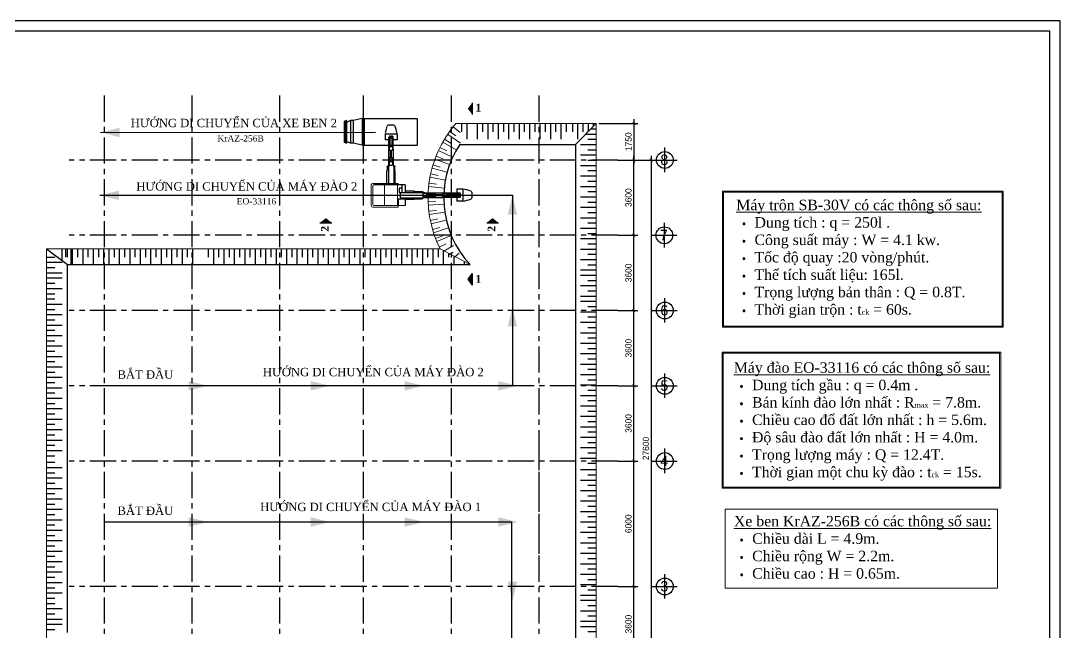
# Model space of a CAD drawing. Extents: x -134084 to 44078, y -38908 to 20492.
# Drawn here: x -5652 to 44078, y -8756 to 20492 of the extents above; entities that cross this region are included whole.
import ezdxf

# ---------------------------------------------------------------- set-up
doc = ezdxf.new("R2010")
doc.units = 0
doc.header["$MEASUREMENT"] = 0
for name, pattern in [('CENTER', [2, 1.25, -0.25, 0.25, -0.25]), ('DASHED2', [0.375, 0.25, -0.125]), ('HIDDEN', [0.375, 0.25, -0.125])]:
    doc.linetypes.add(name, pattern=pattern)
doc.layers.get('0').update_dxf_attribs({"linetype": 'CONTINUOUS'})
doc.layers.get('DEFPOINTS').update_dxf_attribs({"linetype": 'CONTINUOUS'})
for name, color, linetype in [('CHU', 3, 'CONTINUOUS'), ('D', 1, 'CONTINUOUS'), ('DIM', 8, 'CONTINUOUS'), ('K2', 4, 'CONTINUOUS'), ('KICHTHUOC', 9, 'CONTINUOUS'), ('NET-CAT', 3, 'CONTINUOUS'), ('NETMANH', 2, 'CONTINUOUS'), ('TEXT', 3, 'CONTINUOUS'), ('THAY', 4, 'CONTINUOUS'), ('THEP', 6, 'CONTINUOUS'), ('tim truc', 9, 'CONTINUOUS')]:
    doc.layers.add(name, color=color, linetype=linetype)
doc.layers.add('KICTHUOC', color=3, linetype='CONTINUOUS', lineweight=20)
doc.layers.add('MANH', color=3, linetype='CONTINUOUS', lineweight=15)
doc.styles.add('H', font='')
doc.styles.add('M1', font='arial.ttf')
doc.styles.get('H').set_extended_font_data('VNI-Avo')
doc.dimstyles.new('1-100', dxfattribs={"dimtxt": 300, "dimasz": 150, "dimexe": 200, "dimexo": 200, "dimgap": 100, "dimtad": 1, "dimtoh": 1, "dimdec": 0, "dimzin": 0, "dimdsep": 46, "dimtxsty": 'H', "dimblk": 'ARCHTICK', "dimcen": 1, "dimdle": 200, "dimclrd": 8, "dimclre": 8, "dimclrt": 3, "dimadec": 0, "dimazin": 0, "dimtfac": 1, "dimtdec": 0, "dimtix": 1, "dimtmove": 2, "dimatfit": 3, "dimldrblk": 'ARCHTICK', "dimfxl": 1, "dimtolj": 1, "dimtzin": 0, "dimarcsym": 0})

# ---------------------------------------------------------------- blocks, each defined once
blk = doc.blocks.new('_ArchTick')
at = {"color": 0, "linetype": 'ByBlock', "const_width": 0.15}
blk.add_lwpolyline([(-0.5, -0.5), (0.5, 0.5)], dxfattribs=at)
blk = doc.blocks.new('*D57')
at = {"layer": 'DEFPOINTS', "color": 0, "transparency": 16777216}
for p in [(22705, 13832), (23677, 13832), (22705, 10232)]:
    blk.add_point(p, dxfattribs=at)
at = {"layer": 'DIM', "color": 8, "lineweight": -2, "transparency": 16777216}
for p, q in [((23677, 10032), (23677, 14032)), ((22905, 13832), (23877, 13832)), ((22905, 10232), (23877, 10232))]:
    blk.add_line(p, q, dxfattribs=at)
at = {"layer": 'DIM', "color": 8, "lineweight": -2, "transparency": 16777216, "xscale": 150, "yscale": 150, "zscale": 150}
for p, rotation in [((23677, 13832), 90), ((23677, 10232), 270)]:
    blk.add_blockref('_ArchTick', p, dxfattribs=dict(at, rotation=rotation))
at = {"layer": 'DIM', "color": 3, "transparency": 16777216, "insert": (23422, 12032), "char_height": 300, "attachment_point": 5, "rotation": 90, "style": 'H'}
blk.add_mtext('\\A1;3600', dxfattribs=at)
blk = doc.blocks.new('*D58')
at = {"layer": 'DEFPOINTS', "color": 0, "transparency": 16777216}
for p in [(23552, 13832), (21724, -13768), (24515, -13768)]:
    blk.add_point(p, dxfattribs=at)
at = {"layer": 'DIM', "color": 8, "lineweight": -2, "transparency": 16777216}
for p, q in [((24515, 14032), (24515, -13968)), ((23752, 13832), (24715, 13832)), ((21924, -13768), (24715, -13768))]:
    blk.add_line(p, q, dxfattribs=at)
at = {"layer": 'DIM', "color": 8, "lineweight": -2, "transparency": 16777216, "xscale": 150, "yscale": 150, "zscale": 150}
for p, rotation in [((24515, 13832), 90), ((24515, -13768), 270)]:
    blk.add_blockref('_ArchTick', p, dxfattribs=dict(at, rotation=rotation))
at = {"layer": 'DIM', "color": 3, "transparency": 16777216, "insert": (24259, 32), "char_height": 300, "attachment_point": 5, "rotation": 90, "style": 'H'}
blk.add_mtext('\\A1;27600', dxfattribs=at)
blk = doc.blocks.new('*D59')
at = {"layer": 'DEFPOINTS', "color": 0, "transparency": 16777216}
for p in [(22705, -568), (23677, -568), (22705, -6568)]:
    blk.add_point(p, dxfattribs=at)
at = {"layer": 'DIM', "color": 8, "lineweight": -2, "transparency": 16777216}
for p, q in [((23677, -6768), (23677, -368)), ((22905, -568), (23877, -568)), ((22905, -6568), (23877, -6568))]:
    blk.add_line(p, q, dxfattribs=at)
at = {"layer": 'DIM', "color": 8, "lineweight": -2, "transparency": 16777216, "xscale": 150, "yscale": 150, "zscale": 150}
for p, rotation in [((23677, -568), 90), ((23677, -6568), 270)]:
    blk.add_blockref('_ArchTick', p, dxfattribs=dict(at, rotation=rotation))
at = {"layer": 'DIM', "color": 3, "transparency": 16777216, "insert": (23422, -3568), "char_height": 300, "attachment_point": 5, "rotation": 90, "style": 'H'}
blk.add_mtext('\\A1;6000', dxfattribs=at)
blk = doc.blocks.new('*D61')
at = {"layer": 'DEFPOINTS', "color": 0, "transparency": 16777216}
for p in [(22705, -6568), (23677, -6568), (22705, -10168)]:
    blk.add_point(p, dxfattribs=at)
at = {"layer": 'DIM', "color": 8, "lineweight": -2, "transparency": 16777216}
for p, q in [((23677, -10368), (23677, -6368)), ((22905, -6568), (23877, -6568)), ((22905, -10168), (23877, -10168))]:
    blk.add_line(p, q, dxfattribs=at)
at = {"layer": 'DIM', "color": 8, "lineweight": -2, "transparency": 16777216, "xscale": 150, "yscale": 150, "zscale": 150}
for p, rotation in [((23677, -6568), 90), ((23677, -10168), 270)]:
    blk.add_blockref('_ArchTick', p, dxfattribs=dict(at, rotation=rotation))
at = {"layer": 'DIM', "color": 3, "transparency": 16777216, "insert": (23422, -8368), "char_height": 300, "attachment_point": 5, "rotation": 90, "style": 'H'}
blk.add_mtext('\\A1;3600', dxfattribs=at)
blk = doc.blocks.new('*D62')
at = {"layer": 'DEFPOINTS', "color": 0, "transparency": 16777216}
for p in [(22705, 6632), (23677, 6632), (22705, 3032)]:
    blk.add_point(p, dxfattribs=at)
at = {"layer": 'DIM', "color": 8, "lineweight": -2, "transparency": 16777216}
for p, q in [((22905, 6632), (23877, 6632)), ((23677, 2832), (23677, 6832)), ((22905, 3032), (23877, 3032))]:
    blk.add_line(p, q, dxfattribs=at)
at = {"layer": 'DIM', "color": 8, "lineweight": -2, "transparency": 16777216, "xscale": 150, "yscale": 150, "zscale": 150}
for p, rotation in [((23677, 6632), 90), ((23677, 3032), 270)]:
    blk.add_blockref('_ArchTick', p, dxfattribs=dict(at, rotation=rotation))
at = {"layer": 'DIM', "color": 3, "transparency": 16777216, "insert": (23422, 4832), "char_height": 300, "attachment_point": 5, "rotation": 90, "style": 'H'}
blk.add_mtext('\\A1;3600', dxfattribs=at)
blk = doc.blocks.new('*D63')
at = {"layer": 'DEFPOINTS', "color": 0, "transparency": 16777216}
for p in [(22705, 3032), (23677, 3032), (22705, -568)]:
    blk.add_point(p, dxfattribs=at)
at = {"layer": 'DIM', "color": 8, "lineweight": -2, "transparency": 16777216}
for p, q in [((22905, 3032), (23877, 3032)), ((23677, -768), (23677, 3232)), ((22905, -568), (23877, -568))]:
    blk.add_line(p, q, dxfattribs=at)
at = {"layer": 'DIM', "color": 8, "lineweight": -2, "transparency": 16777216, "xscale": 150, "yscale": 150, "zscale": 150}
for p, rotation in [((23677, 3032), 90), ((23677, -568), 270)]:
    blk.add_blockref('_ArchTick', p, dxfattribs=dict(at, rotation=rotation))
at = {"layer": 'DIM', "color": 3, "transparency": 16777216, "insert": (23422, 1232), "char_height": 300, "attachment_point": 5, "rotation": 90, "style": 'H'}
blk.add_mtext('\\A1;3600', dxfattribs=at)
blk = doc.blocks.new('*D64')
at = {"layer": 'DEFPOINTS', "color": 0, "transparency": 16777216}
for p in [(22705, 10232), (23677, 10232), (22705, 6632)]:
    blk.add_point(p, dxfattribs=at)
at = {"layer": 'DIM', "color": 8, "lineweight": -2, "transparency": 16777216}
for p, q in [((22905, 10232), (23877, 10232)), ((23677, 6432), (23677, 10432)), ((22905, 6632), (23877, 6632))]:
    blk.add_line(p, q, dxfattribs=at)
at = {"layer": 'DIM', "color": 8, "lineweight": -2, "transparency": 16777216, "xscale": 150, "yscale": 150, "zscale": 150}
for p, rotation in [((23677, 10232), 90), ((23677, 6632), 270)]:
    blk.add_blockref('_ArchTick', p, dxfattribs=dict(at, rotation=rotation))
at = {"layer": 'DIM', "color": 3, "transparency": 16777216, "insert": (23422, 8432), "char_height": 300, "attachment_point": 5, "rotation": 90, "style": 'H'}
blk.add_mtext('\\A1;3600', dxfattribs=at)
blk = doc.blocks.new('*D65')
at = {"layer": 'DEFPOINTS', "color": 0, "transparency": 16777216}
for p in [(21809, 15582), (22830, 13832), (23677, 13832)]:
    blk.add_point(p, dxfattribs=at)
at = {"layer": 'THAY', "color": 8, "lineweight": -2, "transparency": 16777216}
for p, q in [((22009, 15582), (23877, 15582)), ((23677, 15782), (23677, 13632)), ((23030, 13832), (23877, 13832))]:
    blk.add_line(p, q, dxfattribs=at)
at = {"layer": 'THAY', "color": 8, "lineweight": -2, "transparency": 16777216, "xscale": 150, "yscale": 150, "zscale": 150}
for p, rotation in [((23677, 15582), 90), ((23677, 13832), 270)]:
    blk.add_blockref('_ArchTick', p, dxfattribs=dict(at, rotation=rotation))
at = {"layer": 'THAY', "color": 3, "transparency": 16777216, "insert": (23422, 14707), "char_height": 300, "attachment_point": 5, "rotation": 90, "style": 'H'}
blk.add_mtext('\\A1;1750', dxfattribs=at)

msp = doc.modelspace()

# ---------------------------------------------------------------- hatches: boundary and pattern name
at = {"layer": 'KICTHUOC'}
for points in [[(15951.4, 16574.4), (15733.1, 16291.3), (15951.4, 16008.3)], [(8662.1, 10832), (8945.2, 11050.4), (9228.2, 10832)], [(16635.6, 10832), (16918.7, 11050.4), (17201.7, 10832)], [(15951.4, 8409.3), (15733.1, 8126.3), (15951.4, 7843.2)]]:
    msp.add_hatch(color=256, dxfattribs=at).paths.add_polyline_path(points)

# ---------------------------------------------------------------- linework, layer by layer
at = {"layer": 'D'}
for p, q in [((15951.4, 16574.4), (15951.4, 16008.3)), ((8662.1, 10832), (9228.2, 10832)), ((16642.9, 10832), (17209, 10832)), ((15951.4, 8409.3), (15733.1, 8126.3)), ((15733.1, 8126.3), (15951.4, 7843.2)), ((15951.4, 8409.3), (15951.4, 7843.2))]:
    msp.add_line(p, q, dxfattribs=at)
at = {"layer": 'D', "linetype": 'Continuous', "ltscale": 15}
for p, q in [((9932.9, 15723.1), (9822.3, 15671.7)), ((9822.3, 15671.7), (9822.3, 14678.7)), ((9948, 15690.5), (9880.5, 15659.1)), ((9880.5, 15659.1), (9880.5, 14691.3)), ((9948, 15690.5), (9932.9, 15723.1)), ((10116.6, 15717.1), (9938.8, 15634.6)), ((9938.8, 15634.6), (9938.8, 14715.9)), ((10247.6, 15717.1), (10116.6, 15717.1)), ((10675.8, 15815.3), (10247.6, 15717.1)), ((10675.8, 15815.3), (10777.7, 15815.3)), ((10741.2, 15815.3), (13307.7, 15815.3)), ((10741.2, 15815.3), (10741.2, 14535.1)), ((10777.7, 15815.3), (10777.7, 14535.1)), ((13307.7, 15815.3), (13307.7, 14535.1)), ((9932.9, 14627.3), (9822.3, 14678.7)), ((9948, 14660), (9880.5, 14691.3)), ((9948, 14660), (9932.9, 14627.3)), ((10116.6, 14633.3), (9938.8, 14715.9)), ((10247.6, 14633.3), (10116.6, 14633.3)), ((10675.8, 14535.1), (10247.6, 14633.3)), ((10675.8, 14535.1), (10777.7, 14535.1)), ((10741.2, 14535.1), (13307.7, 14535.1))]:
    msp.add_line(p, q, dxfattribs=at)
at = {"layer": 'D', "color": 3, "linetype": 'HIDDEN', "ltscale": 15}
for points in [[(18095.3, 11224.1), (17870.5, 12144.1), (17645.7, 11224.1), (17870.5, 12144.1)], [(18095.3, 5879.4), (17870.5, 6799.4), (17645.7, 5879.4), (17870.5, 6799.4)], [(2381.8, 2806.8), (3301.8, 3031.6), (2381.8, 3256.4), (3301.8, 3031.6)], [(8223.3, 2806.8), (9143.3, 3031.6), (8223.3, 3256.4), (9143.3, 3031.6)], [(12708.3, 2806.8), (13628.3, 3031.6), (12708.3, 3256.4), (13628.3, 3031.6)], [(17200.8, 2806.8), (18120.8, 3031.6), (17200.8, 3256.4), (18120.8, 3031.6)], [(2381.8, -3259.8), (3301.8, -3484.6), (2381.8, -3709.4), (3301.8, -3484.6)], [(8223.3, -3259.8), (9143.3, -3484.6), (8223.3, -3709.4), (9143.3, -3484.6)], [(12708.3, -3259.8), (13628.3, -3484.6), (12708.3, -3709.4), (13628.3, -3484.6)], [(17200.8, -3259.8), (18120.8, -3484.6), (17200.8, -3709.4), (18120.8, -3484.6)], [(18095.3, -6332.5), (17870.5, -7252.5), (17645.7, -6332.5), (17870.5, -7252.5)]]:
    msp.add_trace(points, dxfattribs=at)
at = {"layer": 'DIM'}
msp.add_lwpolyline([(44077.5, -38908), (44077.5, 20492), (-40022.5, 20492), (-40022.5, -38908)], close=True, dxfattribs=at)
at = {"layer": 'K2'}
for p, q in [((25161.4, 13252.6), (25161.4, 14426.9)), ((24514.7, 13831.6), (25758, 13831.6)), ((25138, 9652.6), (25138, 10826.9)), ((24491.2, 10231.6), (25734.5, 10231.6)), ((25161.4, 6052.6), (25161.4, 7226.9)), ((24514.7, 6631.6), (25758, 6631.6)), ((25161.4, 2452.6), (25161.4, 3626.9)), ((24514.7, 3031.6), (25758, 3031.6)), ((25161.4, -1147.4), (25161.4, 26.9)), ((24514.7, -568.4), (25758, -568.4)), ((25161.4, -7147.4), (25161.4, -5973.1)), ((24514.7, -6568.4), (25758, -6568.4))]:
    msp.add_line(p, q, dxfattribs=at)
for centre in [(25161.4, 13831.6), (25138, 10231.6), (25161.4, 6631.6), (25161.4, 3031.6), (25161.4, -568.4), (25161.4, -6568.4)]:
    msp.add_circle(centre, 402, dxfattribs=at)
at = {"layer": 'KICHTHUOC'}
for p, q in [((10116.6, 15717.1), (10116.6, 14633.3)), ((10247.6, 15717.1), (10247.6, 14633.3)), ((10675.8, 15815.3), (10675.8, 14535.1))]:
    msp.add_line(p, q, dxfattribs=at)
at = {"layer": 'KICHTHUOC', "linetype": 'DASHED2'}
for p, q in [((12198.2, 15494.7), (11931.7, 15494.7)), ((12351.9, 15073.3), (11778.1, 15073.3)), ((11778.1, 15073.3), (11778.1, 14790.1)), ((11964.6, 14373.1), (11964.6, 14920.2)), ((12017.6, 14463.6), (12017.6, 14971)), ((12038.4, 14878.6), (12038.4, 14965.7)), ((12088.2, 14965.7), (12038.4, 14965.7)), ((12088.2, 14878.6), (12088.2, 14965.7)), ((12108.9, 14463.6), (12108.9, 14971.9)), ((12164.9, 14383.5), (12164.9, 14920.2)), ((12351.9, 15073.3), (12351.9, 14790.1)), ((11964.6, 14790.1), (11778.1, 14790.1)), ((11976.2, 14435.4), (11976.2, 14310.6)), ((12124.5, 14461.3), (12002.1, 14461.3)), ((12096, 14878.6), (12030.6, 14878.6)), ((12150.4, 14310.6), (12150.4, 14435.4)), ((12351.9, 14790.1), (12164.9, 14790.1)), ((11951.7, 13620), (11951.7, 14357.6)), ((11964.6, 14370.5), (11976.2, 14370.5)), ((12124.5, 14284.7), (12002.1, 14284.7)), ((12017.6, 13741.4), (12017.6, 13959.1)), ((12017.6, 13959.1), (12108.9, 13959.1)), ((12038.4, 13959.1), (12038.4, 14284.7)), ((12088.2, 13959.1), (12088.2, 14284.7)), ((12108.9, 13741.4), (12108.9, 13959.1)), ((12164.9, 14370.5), (12150.4, 14370.5)), ((12150.4, 14370.5), (12152, 14370.5)), ((12177.9, 13620), (12177.9, 14357.6)), ((11885.3, 13344.8), (11885.3, 13531.8)), ((11938.7, 13594.1), (11938.7, 12638)), ((11951.7, 13607), (11976.2, 13607)), ((11964.6, 13607), (11976.2, 13607)), ((11976.2, 13715.5), (11976.2, 13590.6)), ((12124.5, 13741.4), (12002.1, 13741.4)), ((12124.5, 13564.7), (12002.1, 13564.7)), ((12150.4, 13607.8), (12150.4, 13715.5)), ((12177.9, 13607.5), (12150.4, 13607.5)), ((12150.4, 13590.6), (12150.4, 13607)), ((12152.7, 13607), (12164.9, 13607)), ((12190.9, 13594.6), (12190.9, 12638)), ((12244.3, 13344.8), (12244.3, 13531.8)), ((11865, 12638), (11865, 13344.8)), ((11938.7, 13344.8), (11865, 13344.8)), ((12190.9, 13344.8), (12264.6, 13344.8)), ((12264.6, 12638), (12264.6, 13344.8))]:
    msp.add_line(p, q, dxfattribs=at)
for centre in [(11910.5, 13522.9), (12219.1, 13522.9)]:
    msp.add_circle(centre, 26.7, dxfattribs=at)
for centre, radius, start, end in [((13755.8, 14789.6), 1998, 160.65627, 171.83547), ((11931.7, 15429.9), 64.8, 90, 160.65627), ((12198.2, 15429.9), 64.8, 19.34373, 90), ((10374.2, 14789.6), 1998, 8.16453, 19.34373), ((12015.7, 14919.9), 51.1, 63.70107, 179.59901), ((12113.1, 14920.2), 51.8, 0, 118.75893), ((12002.1, 14435.4), 25.9, 90, 180), ((12030.6, 14865.6), 13, 90, 180), ((12096, 14865.6), 13, 0, 90), ((12124.5, 14435.4), 25.9, 0, 90), ((11964.6, 14357.6), 13, 90, 180), ((11967.7, 14373.4), 3.08, 175.40751, 249.97365), ((12002.1, 14310.6), 25.9, 180, 270), ((12124.5, 14310.6), 25.9, 270, 0), ((12152, 14383.5), 13, 270, 0), ((12164.9, 14357.6), 13, 0, 90), ((11951.7, 13594.1), 13, 90, 180), ((11964.6, 13620), 13, 180, 270), ((12002.1, 13715.5), 25.9, 90, 180), ((12002.1, 13590.6), 25.9, 180, 270), ((12124.5, 13715.5), 25.9, 0, 90), ((12124.5, 13590.6), 25.9, 270, 0), ((12164.9, 13620), 13, 270, 0), ((12177.9, 13594.6), 13, 359.99755, 90)]:
    msp.add_arc(centre, radius, start, end, dxfattribs=at)
at = {"layer": 'KICTHUOC'}
for p, q in [((15035, 15423.6), (15372, 15151.8)), ((15167.5, 15581.6), (21883.8, 15581.6)), ((21883.8, 15581.6), (21883.8, -568.4)), ((14768.4, 15063.6), (15389.1, 14642.5)), ((14860.9, 15195.6), (15157.4, 14981.3)), ((14398.2, 14429.2), (14726, 14266.6)), ((14532.4, 14682.8), (15185.7, 14314.4)), ((14613.7, 14822), (14926.9, 14632.9)), ((15348.4, 14581.6), (20883.8, 14581.6)), ((14215.9, 14020), (14555.9, 13885)), ((14328.7, 14283.8), (15010.2, 13970.6)), ((14023.4, 13442.2), (14747.1, 13245.5)), ((14067.9, 13597.1), (14418, 13490.7)), ((14158.6, 13869.3), (14863.7, 13613.5)), ((13923.8, 13005.4), (14661.3, 12869.1)), ((13955.5, 13163.5), (14313.1, 13086.3)), ((13860.7, 12561.9), (14606.9, 12487)), ((13879.2, 12722), (14242, 12674.7)), ((13834.4, 12114.7), (14584.3, 12101.6)), ((13839.6, 12275.8), (14205.1, 12258.5)), ((13837, 11827.8), (14202.7, 11840.8)), ((13845.1, 11666.8), (14593.5, 11715.7)), ((13871.4, 11381.1), (14234.8, 11424.2)), ((13892.8, 11221.3), (14634.6, 11331.9)), ((13942.6, 10938.8), (14301.1, 11011.8)), ((13977.1, 10781.3), (14707.3, 10952.8)), ((14050.1, 10503.9), (14401.3, 10606.2)), ((14097.5, 10349.8), (14811, 10581)), ((14193.1, 10079.3), (14534.7, 10210.3)), ((14253, 9929.7), (14945, 10219)), ((14370.7, 9668), (14700.3, 9826.8)), ((14413.2, 9581.6), (15841.7, 8831.6)), ((14561.8, 9450.4), (15057.8, 9743.1)), ((14866.7, 9311.5), (15028.6, 9423.6)), ((15108.4, 9206.6), (15314.1, 9368.3)), ((21883.8, -15518.4), (21883.8, -568.4))]:
    msp.add_line(p, q, dxfattribs=at)
for points in [[(-4416.2, -625.3), (-4416.2, 9581.6), (14413.2, 9581.6, -0.3048231), (15167.5, 15581.6)], [(-4416.2, -625.3), (-4416.2, -9518.4), (14413.2, -9518.4, 0.3048231), (15167.5, -15518.4)]]:
    msp.add_lwpolyline(points, format="xyb", dxfattribs=at)
for points in [[(27921, 12347.4), (41346.6, 12347.4), (41346.6, 5840), (27921, 5840)], [(27971, 12297.4), (41296.6, 12297.4), (41296.6, 5890), (27971, 5890)], [(27903.5, 4644.9), (41229.1, 4644.9), (41229.1, -1862.5), (27903.5, -1862.5)], [(27953.5, 4594.9), (41179.1, 4594.9), (41179.1, -1812.5), (27953.5, -1812.5)], [(28046, -2865.5), (41075.5, -2865.5), (41075.5, -6652), (28046, -6652)]]:
    msp.add_lwpolyline(points, close=True, dxfattribs=at)
at = {"layer": 'MANH', "color": 7}
for p, q in [((9938.8, 15544.6), (9880.5, 15544.6)), ((9938.8, 15494.1), (9880.5, 15494.1)), ((9938.8, 14853.7), (9880.5, 14853.7)), ((9938.8, 14803.2), (9880.5, 14803.2))]:
    msp.add_line(p, q, dxfattribs=at)
at = {"layer": 'MANH'}
for p, q in [((11116.2, 12638), (11116.2, 11650.2)), ((12397.6, 12715.7), (11194, 12715.7)), ((12397.6, 12715.7), (12397.6, 12638)), ((13629.7, 12054.3), (13629.7, 12065.8)), ((12397.6, 11572.4), (11194, 11572.4)), ((12397.6, 11650.2), (12397.6, 11572.4))]:
    msp.add_line(p, q, dxfattribs=at)
at = {"layer": 'MANH', "color": 1}
for p, q in [((11194, 12586.1), (11194, 11702)), ((11756.9, 12638), (11756.9, 11650.2)), ((12366.7, 12638), (12366.7, 11650.2)), ((12740.8, 11650.2), (11245.8, 11650.2))]:
    msp.add_line(p, q, dxfattribs=at)
at = {"layer": 'MANH'}
for centre, start, end in [((11194, 12638), 90, 180), ((11194, 11650.2), 180, 270)]:
    msp.add_arc(centre, 77.8, start, end, dxfattribs=at)
at = {"layer": 'MANH', "color": 1}
for centre, start, end in [((11245.8, 12586.1), 90, 180), ((11245.8, 11702), 180, 270)]:
    msp.add_arc(centre, 51.8, start, end, dxfattribs=at)
at = {"layer": 'NET-CAT'}
for p, q in [((15436.2, 15581.6), (15436.2, 15181.6)), ((15686.2, 15581.6), (15686.2, 14831.6)), ((16186.2, 15581.6), (16186.2, 14831.6)), ((16436.2, 15581.6), (16436.2, 15181.6)), ((16686.2, 15581.6), (16686.2, 14831.6)), ((16936.2, 15581.6), (16936.2, 15181.6)), ((17186.2, 15581.6), (17186.2, 14831.6)), ((17436.2, 15581.6), (17436.2, 15181.6)), ((17686.2, 15581.6), (17686.2, 14831.6)), ((17936.2, 15581.6), (17936.2, 15181.6)), ((18186.2, 15581.6), (18186.2, 14831.6)), ((18436.2, 15581.6), (18436.2, 15181.6)), ((18686.2, 15581.6), (18686.2, 14831.6)), ((18936.2, 15581.6), (18936.2, 15181.6)), ((19186.2, 15581.6), (19186.2, 14831.6)), ((19436.2, 15581.6), (19436.2, 15181.6)), ((19686.2, 15581.6), (19686.2, 14831.6)), ((19936.2, 15581.6), (19936.2, 15181.6)), ((20186.2, 15581.6), (20186.2, 14831.6)), ((20436.2, 15581.6), (20436.2, 15181.6)), ((20736.2, 15581.6), (20736.2, 15181.6)), ((20986.2, 15581.6), (20986.2, 14831.6)), ((21236.2, 15581.6), (21236.2, 15181.6)), ((21486.2, 15581.6), (21486.2, 15184)), ((21736.2, 15581.6), (21736.2, 15434)), ((21883.8, 15056.6), (21358.8, 15056.6)), ((21883.8, 15306.6), (21608.8, 15306.6)), ((21883.8, 14556.6), (21133.8, 14556.6)), ((21883.8, 14806.6), (21483.8, 14806.6)), ((21883.8, 14056.6), (21133.8, 14056.6)), ((21883.8, 14306.6), (21483.8, 14306.6)), ((21883.8, 13556.6), (21133.8, 13556.6)), ((21883.8, 13806.6), (21483.8, 13806.6)), ((21883.8, 13056.6), (21133.8, 13056.6)), ((21883.8, 13306.6), (21483.8, 13306.6)), ((21883.8, 12556.6), (21133.8, 12556.6)), ((21883.8, 12806.6), (21483.8, 12806.6)), ((21883.8, 12056.6), (21133.8, 12056.6)), ((21883.8, 12306.6), (21483.8, 12306.6)), ((21883.8, 11556.6), (21133.8, 11556.6)), ((21883.8, 11806.6), (21483.8, 11806.6)), ((21883.8, 11056.6), (21133.8, 11056.6)), ((21883.8, 11306.6), (21483.8, 11306.6)), ((8786.9, 10847.2), (9186.9, 10847.2)), ((16767.7, 10847.2), (17167.7, 10847.2)), ((21883.8, 10556.6), (21133.8, 10556.6)), ((21883.8, 10806.6), (21483.8, 10806.6)), ((21883.8, 10056.6), (21133.8, 10056.6)), ((21883.8, 10306.6), (21483.8, 10306.6)), ((-3688.2, 9581.6), (-3688.2, 9035.6)), ((-3505.8, 9581.6), (-3505.8, 9181.6)), ((-3438.2, 9581.6), (-3438.2, 9181.6)), ((-3255.8, 9581.6), (-3255.8, 8831.6)), ((-3188.2, 9581.6), (-3188.2, 8831.6)), ((-2938.2, 9581.6), (-2938.2, 9181.6)), ((-2688.2, 9581.6), (-2688.2, 8831.6)), ((-2438.2, 9581.6), (-2438.2, 9181.6)), ((-2188.2, 9581.6), (-2188.2, 8831.6)), ((-1938.2, 9581.6), (-1938.2, 9181.6)), ((-1688.2, 9581.6), (-1688.2, 8831.6)), ((-1438.2, 9581.6), (-1438.2, 8831.6)), ((-1188.2, 9581.6), (-1188.2, 9181.6)), ((-938.2, 9581.6), (-938.2, 8831.6)), ((-688.2, 9581.6), (-688.2, 9181.6)), ((-438.2, 9581.6), (-438.2, 8831.6)), ((-188.2, 9581.6), (-188.2, 9181.6)), ((61.8, 9581.6), (61.8, 8831.6)), ((311.8, 9581.6), (311.8, 9181.6)), ((561.8, 9581.6), (561.8, 8831.6)), ((811.8, 9581.6), (811.8, 9181.6)), ((1061.8, 9581.6), (1061.8, 8831.6)), ((1311.8, 9581.6), (1311.8, 9181.6)), ((1561.8, 9581.6), (1561.8, 8831.6)), ((1811.8, 9581.6), (1811.8, 9181.6)), ((2061.8, 9581.6), (2061.8, 8831.6)), ((2311.8, 9581.6), (2311.8, 9181.6)), ((2561.8, 9581.6), (2561.8, 8831.6)), ((3311.8, 9581.6), (3311.8, 9181.6)), ((3561.8, 9581.6), (3561.8, 8831.6)), ((3811.8, 9581.6), (3811.8, 9181.6)), ((4061.8, 9581.6), (4061.8, 8831.6)), ((4311.8, 9581.6), (4311.8, 9181.6)), ((4561.8, 9581.6), (4561.8, 8831.6)), ((4811.8, 9581.6), (4811.8, 9181.6)), ((5061.8, 9581.6), (5061.8, 8831.6)), ((5311.8, 9581.6), (5311.8, 9181.6)), ((5561.8, 9581.6), (5561.8, 8831.6)), ((5811.8, 9581.6), (5811.8, 9181.6)), ((6061.8, 9581.6), (6061.8, 8831.6)), ((6311.8, 9581.6), (6311.8, 9181.6)), ((6561.8, 9581.6), (6561.8, 8831.6)), ((6811.8, 9581.6), (6811.8, 9181.6)), ((7061.8, 9581.6), (7061.8, 8831.6)), ((7311.8, 9581.6), (7311.8, 9181.6)), ((7561.8, 9581.6), (7561.8, 8831.6)), ((7811.8, 9581.6), (7811.8, 9181.6)), ((8061.8, 9581.6), (8061.8, 8831.6)), ((8311.8, 9581.6), (8311.8, 9181.6)), ((8561.8, 9581.6), (8561.8, 8831.6)), ((8811.8, 9581.6), (8811.8, 9181.6)), ((9061.8, 9581.6), (9061.8, 8831.6)), ((9311.8, 9581.6), (9311.8, 9181.6)), ((9561.8, 9581.6), (9561.8, 8831.6)), ((9811.8, 9581.6), (9811.8, 9181.6)), ((10061.8, 9581.6), (10061.8, 8831.6)), ((10311.8, 9581.6), (10311.8, 9181.6)), ((10561.8, 9581.6), (10561.8, 8831.6)), ((10811.8, 9581.6), (10811.8, 9181.6)), ((11061.8, 9581.6), (11061.8, 8831.6)), ((11311.8, 9581.6), (11311.8, 9181.6)), ((11561.8, 9581.6), (11561.8, 8831.6)), ((11811.8, 9581.6), (11811.8, 9181.6)), ((12061.8, 9581.6), (12061.8, 8831.6)), ((12311.8, 9581.6), (12311.8, 9181.6)), ((12561.8, 9581.6), (12561.8, 8831.6)), ((12811.8, 9581.6), (12811.8, 9181.6)), ((13061.8, 9581.6), (13061.8, 8831.6)), ((13311.8, 9581.6), (13311.8, 9181.6)), ((13561.8, 9581.6), (13561.8, 8831.6)), ((13811.8, 9581.6), (13811.8, 9181.6)), ((14061.8, 9581.6), (14061.8, 8831.6)), ((14311.8, 9581.6), (14311.8, 9181.6)), ((14561.8, 9461.5), (14561.8, 8831.6)), ((21883.8, 9556.6), (21133.8, 9556.6)), ((21883.8, 9806.6), (21483.8, 9806.6)), ((-4416.2, 9188.5), (-4016.2, 9188.5)), ((14811.8, 9338.5), (14811.8, 9181.6)), ((15061.8, 9215.4), (15061.8, 8831.6)), ((15561.8, 8969.3), (15561.8, 8831.6)), ((21883.8, 9056.6), (21133.8, 9056.6)), ((21883.8, 9306.6), (21483.8, 9306.6)), ((-4416.2, 8938.5), (-3666.2, 8938.5)), ((-4416.2, 8688.5), (-4016.2, 8688.5)), ((21883.8, 8556.6), (21133.8, 8556.6)), ((21883.8, 8806.6), (21483.8, 8806.6)), ((-4416.2, 8438.5), (-3666.2, 8438.5)), ((-4416.2, 8188.5), (-3666.2, 8188.5)), ((21883.8, 8306.6), (21133.8, 8306.6)), ((21883.8, 8306.6), (21483.8, 8306.6)), ((21883.8, 8056.6), (21483.8, 8056.6)), ((-4416.2, 7938.5), (-4016.2, 7938.5)), ((-4416.2, 7688.5), (-3666.2, 7688.5)), ((21883.8, 7806.6), (21133.8, 7806.6)), ((21883.8, 7556.6), (21483.8, 7556.6)), ((-4416.2, 7438.5), (-4016.2, 7438.5)), ((-4416.2, 7188.5), (-4016.2, 7188.5)), ((21883.8, 7306.6), (21133.8, 7306.6)), ((21883.8, 7056.6), (21133.8, 7056.6)), ((-4416.2, 6938.5), (-3666.2, 6938.5)), ((-4416.2, 6688.5), (-4016.2, 6688.5)), ((21883.8, 6556.6), (21133.8, 6556.6)), ((21883.8, 6806.6), (21483.8, 6806.6)), ((-4416.2, 6438.5), (-3666.2, 6438.5)), ((-4416.2, 6188.5), (-4016.2, 6188.5)), ((21883.8, 6056.6), (21133.8, 6056.6)), ((21883.8, 6306.6), (21483.8, 6306.6)), ((-4416.2, 5938.5), (-3666.2, 5938.5)), ((-4416.2, 5688.5), (-4016.2, 5688.5)), ((21883.8, 5556.6), (21133.8, 5556.6)), ((21883.8, 5806.6), (21483.8, 5806.6)), ((-4416.2, 5438.5), (-3666.2, 5438.5)), ((-4416.2, 5188.5), (-4016.2, 5188.5)), ((21883.8, 5056.6), (21133.8, 5056.6)), ((21883.8, 5306.6), (21483.8, 5306.6)), ((-4416.2, 4938.5), (-3666.2, 4938.5)), ((-4416.2, 4688.5), (-4016.2, 4688.5)), ((21883.8, 4556.6), (21133.8, 4556.6)), ((21883.8, 4806.6), (21483.8, 4806.6)), ((-4416.2, 4438.5), (-3666.2, 4438.5)), ((-4416.2, 4188.5), (-4016.2, 4188.5)), ((21883.8, 4056.6), (21133.8, 4056.6)), ((21883.8, 4306.6), (21483.8, 4306.6)), ((-4416.2, 3938.5), (-3666.2, 3938.5)), ((-4416.2, 3688.5), (-4016.2, 3688.5)), ((21883.8, 3556.6), (21133.8, 3556.6)), ((21883.8, 3806.6), (21483.8, 3806.6)), ((-4416.2, 3438.5), (-3666.2, 3438.5)), ((-4416.2, 3188.5), (-4016.2, 3188.5)), ((21883.8, 3056.6), (21133.8, 3056.6)), ((21883.8, 3306.6), (21483.8, 3306.6)), ((-4416.2, 2938.5), (-3666.2, 2938.5)), ((-4416.2, 2688.5), (-4016.2, 2688.5)), ((21883.8, 2556.6), (21133.8, 2556.6)), ((21883.8, 2806.6), (21483.8, 2806.6)), ((-4416.2, 2438.5), (-3666.2, 2438.5)), ((-4416.2, 2188.5), (-4016.2, 2188.5)), ((21883.8, 2056.6), (21133.8, 2056.6)), ((21883.8, 2306.6), (21483.8, 2306.6)), ((-4416.2, 1938.5), (-3666.2, 1938.5)), ((-4416.2, 1688.5), (-4016.2, 1688.5)), ((21883.8, 1556.6), (21133.8, 1556.6)), ((21883.8, 1806.6), (21483.8, 1806.6)), ((-4416.2, 1438.5), (-3666.2, 1438.5)), ((-4416.2, 1188.5), (-4016.2, 1188.5)), ((21883.8, 1056.6), (21133.8, 1056.6)), ((21883.8, 1306.6), (21483.8, 1306.6)), ((-4416.2, 938.5), (-3666.2, 938.5)), ((-4416.2, 688.5), (-4016.2, 688.5)), ((21883.8, 556.6), (21133.8, 556.6)), ((21883.8, 806.6), (21483.8, 806.6)), ((-4416.2, 438.5), (-3666.2, 438.5)), ((-4416.2, 188.5), (-4016.2, 188.5)), ((21883.8, 56.6), (21133.8, 56.6)), ((21883.8, 306.6), (21483.8, 306.6)), ((-4416.2, -61.5), (-3666.2, -61.5)), ((-4416.2, -311.5), (-4016.2, -311.5)), ((21883.8, -443.4), (21133.8, -443.4)), ((21883.8, -193.4), (21483.8, -193.4)), ((-4416.2, -625.3), (-4016.2, -625.3)), ((-4416.2, -875.3), (-3666.2, -875.3)), ((21883.8, -993.4), (21133.8, -993.4)), ((21883.8, -693.4), (21483.8, -693.4)), ((-4416.2, -1125.3), (-4016.2, -1125.3)), ((-4416.2, -1375.3), (-3666.2, -1375.3)), ((21883.8, -1243.4), (21483.8, -1243.4)), ((-4416.2, -1625.3), (-4016.2, -1625.3)), ((-4416.2, -1875.3), (-3666.2, -1875.3)), ((21883.8, -1493.4), (21133.8, -1493.4)), ((21883.8, -1743.4), (21483.8, -1743.4)), ((-4416.2, -2125.3), (-4016.2, -2125.3)), ((-4416.2, -2375.3), (-3666.2, -2375.3)), ((21883.8, -1993.4), (21133.8, -1993.4)), ((21883.8, -2243.4), (21483.8, -2243.4)), ((-4416.2, -2625.3), (-4016.2, -2625.3)), ((-4416.2, -2875.3), (-3666.2, -2875.3)), ((21883.8, -2493.4), (21133.8, -2493.4)), ((21883.8, -2743.4), (21483.8, -2743.4)), ((-4416.2, -3125.3), (-4016.2, -3125.3)), ((-4416.2, -3375.3), (-3666.2, -3375.3)), ((21883.8, -2993.4), (21133.8, -2993.4)), ((21883.8, -3243.4), (21483.8, -3243.4)), ((-4416.2, -3625.3), (-4016.2, -3625.3)), ((-4416.2, -3875.3), (-3666.2, -3875.3)), ((21883.8, -3493.4), (21133.8, -3493.4)), ((21883.8, -3743.4), (21483.8, -3743.4)), ((-4416.2, -4125.3), (-4016.2, -4125.3)), ((-4416.2, -4375.3), (-3666.2, -4375.3)), ((21883.8, -3993.4), (21133.8, -3993.4)), ((21883.8, -4243.4), (21483.8, -4243.4)), ((-4416.2, -4625.3), (-4016.2, -4625.3)), ((-4416.2, -4875.3), (-3666.2, -4875.3)), ((21883.8, -4493.4), (21133.8, -4493.4)), ((21883.8, -4743.4), (21483.8, -4743.4)), ((-4416.2, -5125.3), (-4016.2, -5125.3)), ((-4416.2, -5375.3), (-3666.2, -5375.3)), ((21883.8, -4993.4), (21133.8, -4993.4)), ((21883.8, -5243.4), (21483.8, -5243.4)), ((-4416.2, -5625.3), (-4016.2, -5625.3)), ((-4416.2, -5875.3), (-3666.2, -5875.3)), ((21883.8, -5493.4), (21133.8, -5493.4)), ((21883.8, -5743.4), (21483.8, -5743.4)), ((-4416.2, -6125.3), (-4016.2, -6125.3)), ((-4416.2, -6375.3), (-3666.2, -6375.3)), ((21883.8, -5993.4), (21133.8, -5993.4)), ((21883.8, -6243.4), (21483.8, -6243.4)), ((-4416.2, -6625.3), (-4016.2, -6625.3)), ((-4416.2, -6875.3), (-3666.2, -6875.3)), ((21883.8, -6493.4), (21133.8, -6493.4)), ((21883.8, -6743.4), (21483.8, -6743.4)), ((-4416.2, -7125.3), (-4016.2, -7125.3)), ((-4416.2, -7375.3), (-4016.2, -7375.3)), ((21883.8, -6993.4), (21133.8, -6993.4)), ((21883.8, -7243.4), (21133.8, -7243.4)), ((-4416.2, -7625.3), (-3666.2, -7625.3)), ((-4416.2, -7875.3), (-4016.2, -7875.3)), ((21883.8, -7743.4), (21133.8, -7743.4)), ((21883.8, -7493.4), (21483.8, -7493.4)), ((-4416.2, -8125.3), (-3666.2, -8125.3)), ((-4416.2, -8375.3), (-3666.2, -8375.3)), ((21883.8, -8243.4), (21133.8, -8243.4)), ((21883.8, -7993.4), (21483.8, -7993.4)), ((21883.8, -8243.4), (21483.8, -8243.4)), ((-4416.2, -8625.3), (-4016.2, -8625.3)), ((21883.8, -8493.4), (21133.8, -8493.4)), ((21883.8, -8743.4), (21483.8, -8743.4))]:
    msp.add_line(p, q, dxfattribs=at)
at = {"layer": 'NETMANH'}
msp.add_line((-1845.5, 15149.6), (11317.5, 15156.4), dxfattribs=at)
for points in [[(-1873.4, 12144.1), (17870.5, 12144.1), (17870.5, 3031.6), (-1666.2, 3031.6)], [(-1776.4, -12042.9), (17834, -12042.9), (17834, -3484.6), (-1666.2, -3484.6)]]:
    msp.add_lwpolyline(points, dxfattribs=at)
at = {"layer": 'THAY'}
for p, q in [((20883.8, 14581.6), (21883.8, 15581.6)), ((-4416.2, 9581.6), (-3416.2, 8831.6)), ((-3416.2, 8831.6), (15841.7, 8831.6))]:
    msp.add_line(p, q, dxfattribs=at)
msp.add_lwpolyline([(43577.5, -38408), (43577.5, 19992), (-39522.5, 19992), (-39522.5, -38408)], close=True, dxfattribs=at)
for points in [[(15348.4, 14581.6), (20883.8, 14581.6), (20883.8, -14518.4), (15348.4, -14518.4)], [(-3416.2, -8768.4), (-3416.2, 8831.6)]]:
    msp.add_lwpolyline(points, dxfattribs=at)
msp.add_arc((19254, 12020.5), 4670.5, 146.74478, 223.06087, dxfattribs=at)
for points in [[(-925.5, 14924.8), (-1845.5, 15149.6), (-925.5, 15374.4), (-1845.5, 15149.6)], [(-953.4, 11919.3), (-1873.4, 12144.1), (-953.4, 12368.9), (-1873.4, 12144.1)]]:
    msp.add_trace(points, dxfattribs=at)
at = {"layer": 'THEP', "color": 1}
for p, q in [((12740.8, 12638), (11245.8, 12638)), ((12580.6, 12481.7), (12456.1, 12481.7)), ((12456.1, 12481.7), (12456.1, 12280.5)), ((12580.6, 12638), (12580.6, 12280.5)), ((12740.8, 12638), (12740.8, 12280.5)), ((15494.3, 12441.5), (15211.1, 12441.5)), ((15211.1, 12441.5), (15211.1, 12254.6)), ((15494.3, 12441.5), (15494.3, 11867.7)), ((12397.6, 11963.3), (12397.6, 11650.2)), ((12740.8, 11963.3), (12397.6, 11963.3)), ((12456.1, 12280.5), (13617.3, 12280.5)), ((12502, 12280.5), (12502, 12028.3)), ((12502, 12028.3), (13616.8, 12028.3)), ((12740.8, 12354.3), (13163.5, 12354.3)), ((12740.8, 12028.3), (12740.8, 11650.2)), ((12740.8, 11954.6), (13163.5, 11954.6)), ((13163.5, 12280.5), (13163.5, 12354.3)), ((13163.5, 12333.9), (13547.2, 12333.9)), ((13163.5, 12028.3), (13163.5, 11954.6)), ((13163.5, 11974.9), (13547.2, 11974.9)), ((13587.4, 12214.1), (13587.4, 12091.7)), ((13613.3, 12240), (13629.7, 12240)), ((13738.2, 12065.8), (13613.3, 12065.8)), ((13629.7, 12041.3), (13629.7, 12065.8)), ((13630.2, 12267.5), (13630.2, 12240)), ((13630.5, 12240), (13738.2, 12240)), ((13642.7, 12041.3), (14603.7, 12041.3)), ((13645.4, 12242.3), (13645.4, 12254.6)), ((13658.4, 12267.5), (14603.7, 12267.5)), ((13764.1, 12214.1), (13764.1, 12091.7)), ((13764.1, 12198.5), (14205.2, 12198.5)), ((13764.1, 12107.3), (14205.2, 12107.3)), ((14205.2, 12107.3), (14205.2, 12198.5)), ((14205.2, 12177.8), (14530.8, 12177.8)), ((14205.2, 12128), (14530.8, 12128)), ((14530.8, 12214.1), (14530.8, 12091.7)), ((14556.7, 12240), (14681.6, 12240)), ((14681.6, 12065.8), (14556.7, 12065.8)), ((14616.7, 12251.5), (14616.7, 12240)), ((14616.7, 12054.3), (14616.7, 12065.8)), ((14619.2, 12054.3), (15341.2, 12054.3)), ((14619.9, 12254.6), (15341.2, 12254.6)), ((14707.5, 12214.1), (14707.5, 12091.7)), ((14709.7, 12198.5), (15286.6, 12198.5)), ((14709.7, 12107.3), (15286.6, 12107.3)), ((15211.1, 12054.3), (15211.1, 11867.7)), ((15299.6, 12185.6), (15299.6, 12120.2)), ((15299.6, 12177.8), (15386.7, 12177.8)), ((15299.6, 12128), (15386.7, 12128)), ((15386.7, 12177.8), (15386.7, 12128)), ((15931.4, 12287.8), (15931.4, 12021.3)), ((15494.3, 11867.7), (15211.1, 11867.7))]:
    msp.add_line(p, q, dxfattribs=at)
for centre in [(13545.6, 12307), (13545.6, 12001.9)]:
    msp.add_circle(centre, 26.7, dxfattribs=at)
for centre, radius, start, end in [((15210.6, 10463.8), 1998, 70.65627, 81.83547), ((13613.3, 12214.1), 25.9, 90, 180), ((13613.3, 12091.7), 25.9, 180, 270), ((13616.8, 12041.3), 13, 270, 0), ((13617.3, 12267.5), 13, 0, 90), ((13642.7, 12054.3), 13, 180, 270), ((13658.4, 12254.6), 13, 90, 180), ((13738.2, 12214.1), 25.9, 0, 90), ((13738.2, 12091.7), 25.9, 270, 0), ((14556.7, 12214.1), 25.9, 90, 180), ((14556.7, 12091.7), 25.9, 180, 270), ((14596.8, 12248.6), 20.1, 8.22379, 69.79812), ((14603.7, 12054.3), 13, 270, 0), ((14619.2, 12252.1), 2.58, 73.02769, 192.67313), ((14619.6, 12057.4), 3.13, 200.35201, 262.34528), ((14681.6, 12214.1), 25.9, 0, 90), ((14681.6, 12091.7), 25.9, 270, 0), ((15286.6, 12185.6), 13, 0, 90), ((15286.6, 12120.2), 13, 270, 0), ((15341.2, 12202.7), 51.8, 331.24107, 90), ((15340.9, 12105.4), 51.1, 270.40099, 26.29893), ((15210.6, 13845.4), 1998, 278.16453, 289.34373), ((15866.6, 12287.8), 64.8, 0, 70.65627), ((15866.6, 12021.3), 64.8, 289.34373, 0)]:
    msp.add_arc(centre, radius, start, end, dxfattribs=at)
at = {"layer": 'tim truc', "linetype": 'CENTER', "ltscale": 1000}
for p, q in [((-1666.2, 16911.5), (-1666.2, -14669.3)), ((2533.8, 16911.5), (2533.8, -14669.3)), ((6733.8, 16911.5), (6733.8, -14669.3)), ((10733.8, 16911.5), (10733.8, -14669.3)), ((14933.8, 16911.5), (14933.8, -14669.3)), ((19133.8, 16911.5), (19133.8, -14669.3)), ((19133.8, 16911.5), (19133.8, -15669.3)), ((22905, 13831.6), (-3334.7, 13831.6)), ((22905, 10231.6), (-3334.7, 10231.6)), ((22905, 6631.6), (-3334.7, 6631.6)), ((22905, 3031.6), (-3334.7, 3031.6)), ((19133.8, 247.7), (19133.8, -6266.3)), ((19133.8, 247.7), (19133.8, -6266.3)), ((22905, -568.4), (-3334.7, -568.4)), ((22905, -6568.4), (-3334.7, -6568.4))]:
    msp.add_line(p, q, dxfattribs=at)

# ---------------------------------------------------------------- texts
at = {"color": 0, "linetype": 'ByBlock', "char_height": 375, "attachment_point": 5}
for insert in [(16241.1, 16339.3), (16241.1, 8147.6)]:
    msp.add_mtext('{\\fVNI-Times|b1|i0|c0|p2;1}', dxfattribs=dict(at, insert=insert))
at = {"color": 0, "linetype": 'ByBlock', "char_height": 375, "attachment_point": 5, "rotation": 90}
for insert in [(8897.2, 10539.3), (16870.7, 10539.3)]:
    msp.add_mtext('{\\fVNI-Times|b1|i0|c0|p2;2}', dxfattribs=dict(at, insert=insert))
at = {"layer": 'CHU', "style": 'H'}
for s, p in [('8', (24949.8, 13594)), ('7', (24926.4, 9994)), ('6', (24949.8, 6394)), ('5', (24949.8, 2794)), ('4', (24949.8, -806)), ('3', (24949.8, -6806))]:
    msp.add_text(s, height=500, dxfattribs=at).set_placement(p)
at = {"layer": 'KICTHUOC', "char_height": 500, "width": 14428.7, "attachment_point": 1}
for s, insert in [('{\\fVNI-Times|b0|i0|c0|p2;\\LMaùy troän SB-30V coù caùc thoâng soá sau:\\P\\fSymbol|b0|i0|c2|p18;\\H0.75x;\\l  ·   \\fVNI-Times|b0|i0|c0|p2;\\H1.333x;Dung tích : q = 250l .\\P\\fSymbol|b0|i0|c2|p18;\\H0.75x;  ·   \\fVNI-Times|b0|i0|c0|p2;\\H1.333x;Coâng suaát maùy : W = 4.1 kw.\\P\\fSymbol|b0|i0|c2|p18;\\H0.75x;  ·   \\fVNI-Times|b0|i0|c0|p2;\\H1.333x;Toác ñoä quay :20 voøng/phuùt.\\P\\fSymbol|b0|i0|c2|p18;\\H0.75x;  ·   \\fVNI-Times|b0|i0|c0|p2;\\H1.333x;Theå tích suaát lieäu: 165l.\\P\\fSymbol|b0|i0|c2|p18;\\H0.75x;  ·   \\fVNI-Times|b0|i0|c0|p2;\\H1.333x;Troïng löôïng baûn thaân : Q = 0.8T.\\P\\fSymbol|b0|i0|c2|p18;\\H0.75x;  ·   \\fVNI-Times|b0|i0|c0|p2;\\H1.333x;Thôøi gian troän : t\\H0.5x;ck\\H2x; = 60s.\\Ftxt.shx|c0;\\H0.5x;}', (28580.2, 11932)), ('{\\fVNI-Times|b0|i0|c0|p2;\\LMaùy ñaøo EO-33116 coù caùc thoâng soá sau:\\P\\fSymbol|b0|i0|c2|p18;\\H0.75x;\\l  ·   \\fVNI-Times|b0|i0|c0|p2;\\H1.333x;Dung tích gaàu : q = 0.4m .\\P\\fSymbol|b0|i0|c2|p18;\\H0.75x;  ·   \\fVNI-Times|b0|i0|c0|p2;\\H1.333x;Baùn kính ñaøo lôùn nhaát : R\\H0.5x;max\\H2x; = 7.8m.\\P\\fSymbol|b0|i0|c2|p18;\\H0.75x;  ·   \\fVNI-Times|b0|i0|c0|p2;\\H1.333x;Chieàu cao ñoå ñaát lôùn nhaát : h = 5.6m.\\P\\fSymbol|b0|i0|c2|p18;\\H0.75x;  ·   \\fVNI-Times|b0|i0|c0|p2;\\H1.333x;Ñoä saâu ñaøo ñaát lôùn nhaát : H = 4.0m.\\P\\fSymbol|b0|i0|c2|p18;\\H0.75x;  ·   \\fVNI-Times|b0|i0|c0|p2;\\H1.333x;Troïng löôïng maùy : Q = 12.4T.\\P\\fSymbol|b0|i0|c2|p18;\\H0.75x;  ·   \\fVNI-Times|b0|i0|c0|p2;\\H1.333x;Thôøi gian moät chu kyø ñaøo : t\\H0.5x;ck\\H2x; = 15s.}', (28462.7, 4155)), ('{\\fVNI-Times|b0|i0|c0|p2;\\LXe ben KrAZ-256B coù caùc thoâng soá sau:\\P\\fSymbol|b0|i0|c2|p18;\\H0.75x;\\l  ·   \\fVNI-Times|b0|i0|c0|p2;\\H1.333x;Chieàu daøi L = 4.9m.\\P\\fSymbol|b0|i0|c2|p18;\\H0.75x;  ·   \\fVNI-Times|b0|i0|c0|p2;\\H1.333x;Chieàu roäng W = 2.2m.\\P\\fSymbol|b0|i0|c2|p18;\\H0.75x;  ·   \\fVNI-Times|b0|i0|c0|p2;\\H1.333x;Chieàu cao : H = 0.65m.}', (28468, -3192.9))]:
    msp.add_mtext(s, dxfattribs=dict(at, insert=insert))
at = {"layer": 'TEXT', "linetype": 'Continuous', "attachment_point": 5, "style": 'M1'}
for s, insert, char_height in [('{\\fVNI-Times|b0|i0|c0|p2;HÖÔÙNG DI CHUYEÅN CUÛA XE BEN 2}', (4542.2, 15599.8), 400), ('{\\fVNI-Times|b0|i0|c0|p2;KrAZ-256B}', (4865.7, 14864.3), 300), ('{\\fVNI-Times|b0|i0|c0|p2;HÖÔÙNG DI CHUYEÅN CUÛA MAÙY ÑAØO 2 }', (5161.9, 12567.8), 400), ('{\\fVNI-Times|b0|i0|c0|p2;EO-33116}', (5622.9, 11855.8), 300), ('{\\fVNI-Times|b0|i0|c0|p2;HÖÔÙNG DI CHUYEÅN CUÛA MAÙY ÑAØO 2 }', (11216.4, 3686.3), 400), ('{\\fVNI-Times|b0|i0|c0|p2;BAÉT ÑAÀU}', (310, 3570.4), 400), ('{\\fVNI-Times|b0|i0|c0|p2;HÖÔÙNG DI CHUYEÅN CUÛA MAÙY ÑAØO 1 }', (11086.2, -2765.6), 400), ('{\\fVNI-Times|b0|i0|c0|p2;BAÉT ÑAÀU}', (310, -2945.8), 400)]:
    msp.add_mtext(s, dxfattribs=dict(at, insert=insert, char_height=char_height))

# ---------------------------------------------------------------- dimensions: what is measured, and where the dimension line sits
at = {"layer": 'DIM'}
for base, p1, p2, picture, middle in [((24514.7, -13768.4), (23552.4, 13831.6), (21723.7, -13768.4), '*D58', (24259.4, 31.6)), ((23677.4, 13831.6), (22705, 10231.6), (22705, 13831.6), '*D57', (23422.1, 12031.6)), ((23677.4, 10231.6), (22705, 6631.6), (22705, 10231.6), '*D64', (23422.1, 8431.6)), ((23677.4, 6631.6), (22705, 3031.6), (22705, 6631.6), '*D62', (23422.1, 4831.6)), ((23677.4, 3031.6), (22705, -568.4), (22705, 3031.6), '*D63', (23422.1, 1231.6)), ((23677.4, -568.4), (22705, -6568.4), (22705, -568.4), '*D59', (23422.1, -3568.4)), ((23677.4, -6568.4), (22705, -10168.4), (22705, -6568.4), '*D61', (23422.1, -8368.4))]:
    dim = msp.add_linear_dim(base=base, p1=p1, p2=p2, angle=90, dimstyle='1-100', dxfattribs=at)
    dim.commit()
    dim.dimension.update_dxf_attribs({"geometry": picture, "text_midpoint": middle})
at = {"layer": 'THAY'}
dim = msp.add_linear_dim(base=(23677.4, 13831.6), p1=(21808.8, 15581.6), p2=(22830, 13831.6), angle=90, dimstyle='1-100', dxfattribs=at)
dim.commit()
dim.dimension.update_dxf_attribs({"geometry": '*D65', "text_midpoint": (23422.1, 14706.6)})

doc.saveas('drawing.dxf')
